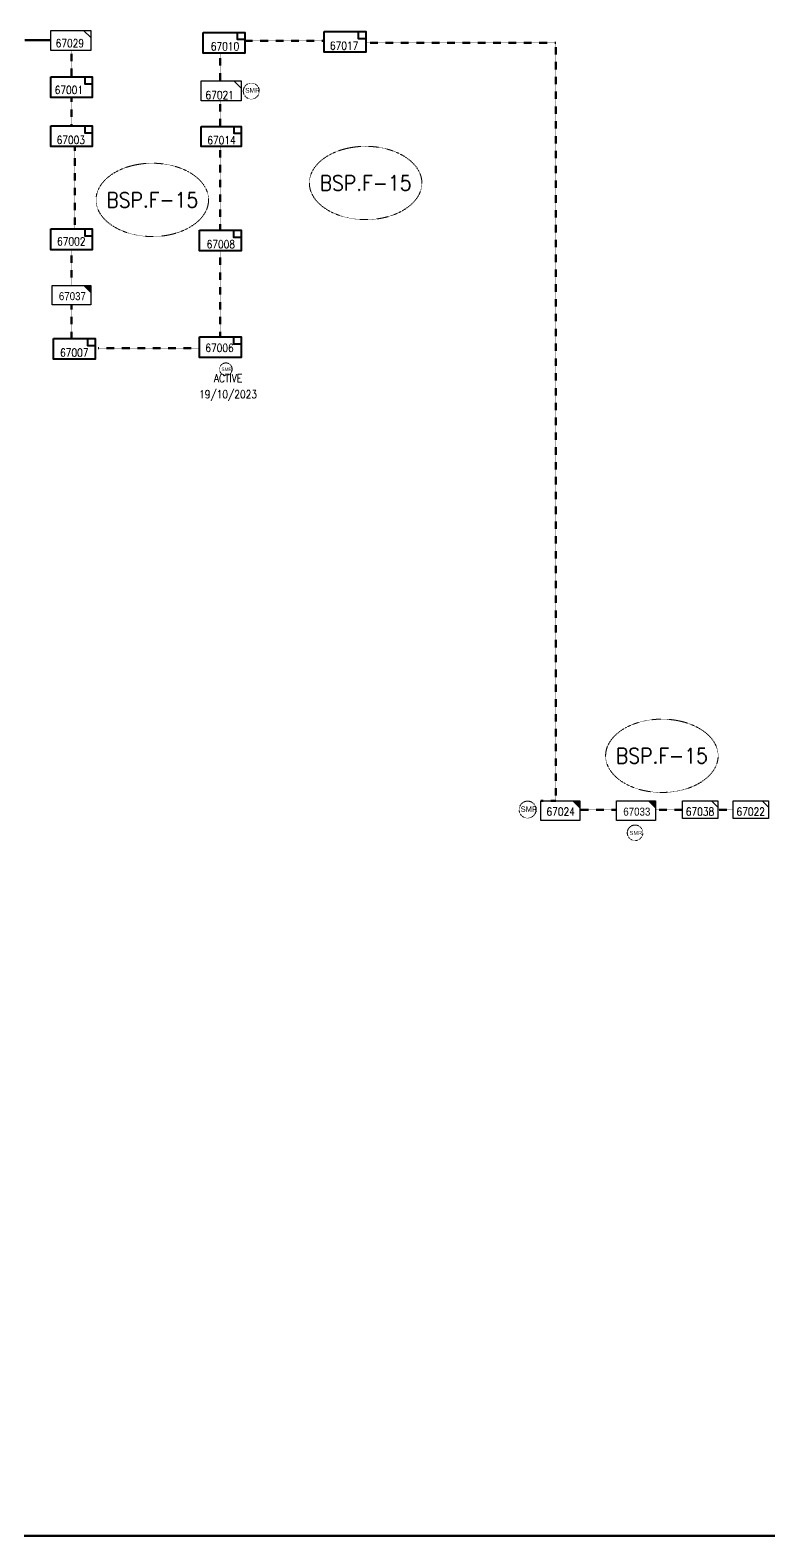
# Model space of a CAD drawing. Header units: metres. Extents: x 65984 to 144644, y -19036 to 23726.
# Drawn here: x 130763 to 131197, y 19808 to 20691 of the extents above; entities that cross this region are included whole.
import ezdxf
from ezdxf.enums import TextEntityAlignment as Align

# ---------------------------------------------------------------- set-up
doc = ezdxf.new("R2010")
doc.units = ezdxf.units.M
doc.header["$MEASUREMENT"] = 0
doc.linetypes.add('( Phantom )', pattern=[2.5, 1.25, -0.25, 0.25, -0.25, 0.25, -0.25])
doc.linetypes.add('DGN Style 3', pattern=[0.013877, 0, -0.013877])
doc.layers.get('0').update_dxf_attribs({"color": 95, "lineweight": 40})
for name, color, linetype, lineweight in [('d_tf no', 6, 'Continuous', 40), ('d_ug cable', 95, 'Continuous', 40), ('d_village name', 7, 'Continuous', 40), ('fedr no', 95, 'Continuous', 40), ('O H MAIN FEEDER', 4, 'Continuous', 100)]:
    doc.layers.add(name, color=color, linetype=linetype, lineweight=lineweight)
doc.styles.add('Style-msdefault', font='msdefault.shx')
doc.styles.add('Style-STANDARD', font='STANDARD.shx')

# ---------------------------------------------------------------- blocks, each defined once
blk = doc.blocks.new('TF3_3_1')
at = {"layer": 'd_village name', "color": 0, "linetype": 'Continuous', "lineweight": -2, "ltscale": 500}
for p, q in [((5650, 4500), (9150, 4500)), ((9150, 4500), (9150, 1000))]:
    blk.add_line(p, q, dxfattribs=at)
at = {"layer": 'd_village name', "color": 0, "linetype": 'Continuous', "lineweight": -2, "ltscale": 500, "flags": 128}
blk.add_lwpolyline([(9150, 1000), (5650, 1000), (5650, 4500)], dxfattribs=at)
at = {"layer": 'd_village name', "color": 0, "linetype": 'Continuous', "lineweight": -2, "ltscale": 500}
blk.add_3dface([(-10850, 4500), (9150, 4500), (9150, -5500), (-10850, -5500)], dxfattribs=at)
blk = doc.blocks.new('TF_2_2')
at = {"layer": 'd_village name', "color": 0, "linetype": 'Continuous', "lineweight": 30, "ltscale": 500}
blk.add_line((3150, 2475), (4950, 675), dxfattribs=at)
blk.add_3dface([(-5050, 2475), (4950, 2475), (4950, -2525), (-5050, -2525)], dxfattribs=at)
blk = doc.blocks.new('TF_1_1')
at = {"layer": 'd_village name', "color": 0, "linetype": 'Continuous', "lineweight": 30, "ltscale": 500}
blk.add_line((3150, 2475), (4950, 675), dxfattribs=at)
blk.add_3dface([(-5050, 2475), (4950, 2475), (4950, -2525), (-5050, -2525)], dxfattribs=at)
blk = doc.blocks.new('exist.us-1000kva_1_1')
at = {"layer": 'd_village name', "color": 0, "linetype": 'Continuous', "lineweight": 0, "ltscale": 500, "flags": 128}
blk.add_lwpolyline([(19997, 6459), (16400, 10000), (20000, 10000)], close=True, dxfattribs=at)
at = {"layer": 'd_village name', "color": 0, "linetype": 'Continuous', "lineweight": 0, "ltscale": 500, "extrusion": (0, 0, -1)}
blk.add_solid([(-19997, 6459), (-16400, 10000), (-20000, 10000)], dxfattribs=at)
at = {"layer": 'd_village name', "color": 0, "linetype": 'DGN Style 3', "lineweight": 106, "ltscale": 500, "xscale": 2, "yscale": 2}
blk.add_blockref('TF_2_2', (10100, 5050), dxfattribs=at)

msp = doc.modelspace()

# ---------------------------------------------------------------- linework, layer by layer
at = {"color": 251, "linetype": 'DGN Style 3', "lineweight": 140}
for p, q in [((130889.44, 20684.86), (130936.05, 20684.86)), ((130875.04, 20661.36), (130875.04, 20677.66)), ((130875.04, 20634.78), (130875.04, 20649.62)), ((130875.04, 20573.8), (130875.04, 20622.57)), ((130875.04, 20511.25), (130875.04, 20561.6)), ((130803.44, 20504.57), (130862.91, 20504.57))]:
    msp.add_line(p, q, dxfattribs=at)
at = {"color": 251, "linetype": '( Phantom )', "lineweight": 70, "ltscale": 12.802868, "flags": 128}
msp.add_lwpolyline([(130240.16, 20965.23), (130240.16, 20685.12), (130775.51, 20685.12)], dxfattribs=at)
at = {"color": 251, "linetype": 'DGN Style 3', "lineweight": 140, "flags": 128}
for points in [[(130960.41, 20683.62), (131071.9, 20683.62), (131071.9, 20239.05), (131063.21, 20239.05)], [(130787.71, 20679.2), (130787.71, 20663.75)], [(130787.71, 20651.55), (130787.71, 20635.01)], [(130789.6, 20622.81), (130789.6, 20574.52)], [(130787.71, 20562.32), (130787.71, 20541.38)], [(130787.71, 20529.95), (130787.71, 20510.24)], [(131086.07, 20233.86), (131107.59, 20233.86)], [(131130.45, 20233.86), (131146.32, 20233.86)], [(131167.07, 20233.86), (131176.16, 20233.86)]]:
    msp.add_lwpolyline(points, dxfattribs=at)
at = {"layer": 'd_ug cable', "color": 2, "linetype": 'DGN Style 3', "lineweight": 13}
for centre, radius in [((130893.24, 20655.34), 4.7), ((130878.3, 20492.23), 3.69), ((131055.42, 20233.92), 4.97), ((131118.5, 20220.32), 4.56)]:
    msp.add_circle(centre, radius, dxfattribs=at)
at = {"layer": 'fedr no', "color": 82, "linetype": 'DGN Style 3', "lineweight": 13, "true_color": 0x1dc70e}
for centre in [(130960.34, 20601.45), (130835.13, 20591.54), (131134.24, 20265.49)]:
    msp.add_ellipse(centre, major_axis=(33.02, 0), ratio=0.651175, dxfattribs=at)
at = {"layer": 'O H MAIN FEEDER', "color": 5, "lineweight": 211, "ltscale": 30, "flags": 128}
msp.add_lwpolyline([(111246.02, 19990.04), (113139.15, 19990.04), (113139.15, 19807.97), (133226.21, 19808), (133226.21, 22351.15), (129774.36, 22351.15)], dxfattribs=at)

# ---------------------------------------------------------------- block references
at = {"color": 2, "linetype": 'DGN Style 3', "lineweight": 106, "ltscale": 0.595798, "xscale": 0.002347824977404232, "yscale": 0.002347824977404232, "zscale": 0.002441080165275587, "rotation": 359.9999999999999}
for p in [(130787.37, 20685.13), (130875.63, 20655.55)]:
    msp.add_blockref('TF_2_2', p, dxfattribs=at)
at = {"color": 251, "linetype": 'Continuous', "lineweight": 40, "ltscale": 0.61027, "xscale": 0.001220227624376638, "yscale": 0.001220227624376638, "zscale": 0.001220227624376638, "rotation": 359.9999999999999}
for p in [(130878.21, 20684.31), (130949.25, 20684.83), (130788.75, 20658.26), (130788.75, 20629.52), (130788.75, 20569.03), (130876.15, 20568.31), (130790.39, 20504.75)]:
    msp.add_blockref('TF3_3_1', p, dxfattribs=at)
at = {"color": 251, "linetype": 'Continuous', "lineweight": 40, "ltscale": 0.595979, "xscale": 0.001177366511564039, "yscale": 0.001177366511564039, "zscale": 0.001220227624376638, "rotation": 359.9999999999999}
msp.add_blockref('TF3_3_1', (130876.55, 20629.26), dxfattribs=at)
at = {"color": 251, "linetype": 'DGN Style 3', "lineweight": 106, "ltscale": 0.584771, "xscale": 0.001142945305179599, "yscale": 0.001142945305179599, "zscale": 0.001280917013912203, "rotation": 359.9999999999999}
msp.add_blockref('exist.us-1000kva_1_1', (130776.28, 20529.95), dxfattribs=at)
at = {"color": 2, "linetype": 'Continuous', "lineweight": 40, "ltscale": 0.61027, "xscale": 0.001220227624376638, "yscale": 0.001220227624376638, "zscale": 0.001220227624376638, "rotation": 359.9999999999999}
msp.add_blockref('TF3_3_1', (130876.15, 20505.76), dxfattribs=at)
at = {"color": 2, "linetype": 'DGN Style 3', "lineweight": 106, "ltscale": 0.584771, "xscale": 0.001142945305179599, "yscale": 0.001142945305179599, "zscale": 0.001280917013912203, "rotation": 359.9999999999999}
for p in [(131063.21, 20227.62), (131107.59, 20227.62)]:
    msp.add_blockref('exist.us-1000kva_1_1', p, dxfattribs=at)
at = {"color": 251, "linetype": 'Continuous', "lineweight": 30, "ltscale": 0.549195, "xscale": 0.002074632464045928, "yscale": 0.002074632464045928, "zscale": 0.002441080165275587}
for p in [(131156.8, 20233.92), (131186.63, 20233.92)]:
    msp.add_blockref('TF_1_1', p, dxfattribs=at)

# ---------------------------------------------------------------- texts
at = {"layer": 'd_tf no', "color": 2, "linetype": 'Continuous', "lineweight": 40, "width": 0.909091}
for s, style, p in [('67029', 'Style-STANDARD', (130786.74, 20683.39)), ('67021', 'Style-STANDARD', (130874.68, 20653.01)), ('67024', 'Style-STANDARD', (131074.84, 20232.74)), ('67033', 'Style-msdefault', (131119.53, 20232.74))]:
    msp.add_text(s, height=4.694, dxfattribs=dict(at, style=style)).set_placement(p, align=Align.MIDDLE_CENTER)
at = {"layer": 'd_tf no', "color": 251, "linetype": 'Continuous', "lineweight": 40, "width": 0.909091}
for s, style, p in [('67010', 'Style-STANDARD', (130877.8, 20681.56)), ('67017', 'Style-STANDARD', (130947.7, 20681.97)), ('67001', 'Style-STANDARD', (130786.19, 20656.01)), ('67003', 'Style-STANDARD', (130787.28, 20626.67)), ('67014', 'Style-STANDARD', (130875.76, 20626.55)), ('67002', 'Style-STANDARD', (130787.58, 20567.16)), ('67008', 'Style-STANDARD', (130875.35, 20565.52)), ('67037', 'Style-msdefault', (130788.22, 20535.07)), ('67007', 'Style-STANDARD', (130789.34, 20501.95)), ('67038', 'Style-STANDARD', (131156.62, 20232.74)), ('67022', 'Style-STANDARD', (131186.38, 20232.74))]:
    msp.add_text(s, height=4.694, dxfattribs=dict(at, style=style)).set_placement(p, align=Align.MIDDLE_CENTER)
at = {"layer": 'd_tf no', "color": 1, "linetype": 'Continuous', "lineweight": 40, "style": 'Style-msdefault', "width": 0.945946}
for height, p in [(2.812, (130889.63, 20657.21)), (1.966, (130875.72, 20493.16)), (3.216, (131051.31, 20235.83)), (2.428, (131115.31, 20221.45))]:
    msp.add_text('SMR', height=height, dxfattribs=at).set_placement(p, align=Align.TOP_LEFT)
at = {"layer": 'd_tf no', "color": 121, "linetype": 'Continuous', "lineweight": 40, "style": 'Style-STANDARD', "width": 0.909091}
msp.add_text('67006', height=4.694, dxfattribs=at).set_placement((130874.59, 20504.7), align=Align.MIDDLE_CENTER)
at = {"layer": 'd_tf no', "color": 121, "linetype": 'Continuous', "lineweight": 40, "insert": (130879.59, 20481.45), "char_height": 4.6944, "attachment_point": 5, "line_spacing_factor": 1.2, "style": 'Style-STANDARD'}
msp.add_mtext('\\H1x;\\W0.909091;ACTIVE\\P19/10/2023', dxfattribs=at)
at = {"layer": 'fedr no', "color": 6, "linetype": 'Continuous', "lineweight": 40, "char_height": 8.852, "attachment_point": 5, "style": 'Style-STANDARD'}
for insert in [(130960.34, 20601.45), (130835.13, 20591.54), (131134.24, 20265.49)]:
    msp.add_mtext('BSP.F-15', dxfattribs=dict(at, insert=insert))

doc.saveas('drawing.dxf')
